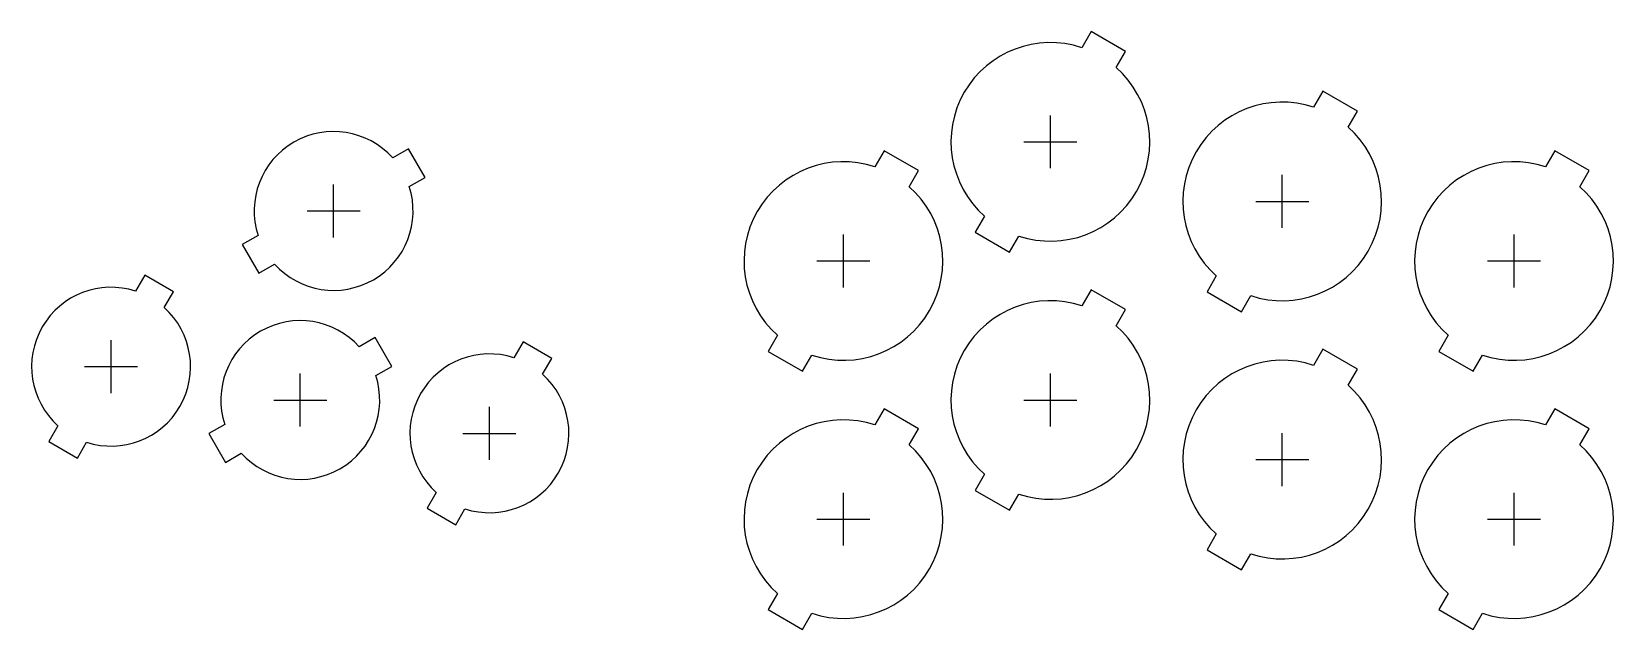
# Model space of a CAD drawing. Header units: millimetres. Extents: x -41 to 198, y -35 to 56.
import ezdxf

# ---------------------------------------------------------------- set-up
doc = ezdxf.new("R2010")
doc.units = ezdxf.units.MM
for name, color, linetype in [('BUTTONS_24', 1, 'Continuous'), ('BUTTONS_30', 5, 'Continuous'), ('REFERENCE', 8, 'Continuous')]:
    doc.layers.add(name, color=color, linetype=linetype)

msp = doc.modelspace()

# ---------------------------------------------------------------- linework, layer by layer
at = {"layer": 'BUTTONS_24'}
for points in [[(13.95, 36.59, 0.809427), (-6.38, 24.86), (-8.77, 23.47), (-6.27, 19.14), (-3.88, 20.53, 0.809427), (16.45, 32.26), (18.84, 33.64), (16.34, 37.97)], [(-24.86, 16.45, 0.809427), (-36.59, -3.88), (-37.97, -6.27), (-33.64, -8.77), (-32.26, -6.38, 0.809427), (-20.53, 13.95), (-19.14, 16.34), (-23.47, 18.84)], [(8.91, 8.03, 0.809427), (-11.41, -3.7), (-13.81, -5.08), (-11.31, -9.42), (-8.91, -8.03, 0.809427), (11.41, 3.7), (13.81, 5.08), (11.31, 9.42)], [(32.26, 6.38, 0.809427), (20.53, -13.95), (19.14, -16.34), (23.47, -18.84), (24.86, -16.45, 0.809427), (36.59, 3.88), (37.97, 6.27), (33.64, 8.77)]]:
    msp.add_lwpolyline(points, format="xyb", close=True, dxfattribs=at)
at = {"layer": 'BUTTONS_30'}
for points in [[(118, 53.23, 0.816497), (103.3, 27.77), (101.9, 25.34), (107.1, 22.34), (108.5, 24.77, 0.816497), (123.2, 50.23), (124.6, 52.66), (119.4, 55.66)], [(153, 44.23, 0.816497), (138.3, 18.77), (136.9, 16.34), (142.1, 13.34), (143.5, 15.77, 0.816497), (158.2, 41.23), (159.6, 43.66), (154.4, 46.66)], [(86.75, 35.23, 0.816497), (72.05, 9.77), (70.65, 7.34), (75.85, 4.34), (77.25, 6.77, 0.816497), (91.95, 32.23), (93.35, 34.66), (88.15, 37.66)], [(188, 35.23, 0.816497), (173.3, 9.77), (171.9, 7.34), (177.1, 4.34), (178.5, 6.77, 0.816497), (193.2, 32.23), (194.6, 34.66), (189.4, 37.66)], [(118, 14.23, 0.816497), (103.3, -11.23), (101.9, -13.66), (107.1, -16.66), (108.5, -14.23, 0.816497), (123.2, 11.23), (124.6, 13.66), (119.4, 16.66)], [(153, 5.23, 0.816497), (138.3, -20.23), (136.9, -22.66), (142.1, -25.66), (143.5, -23.23, 0.816497), (158.2, 2.23), (159.6, 4.66), (154.4, 7.66)], [(86.75, -3.77, 0.816497), (72.05, -29.23), (70.65, -31.66), (75.85, -34.66), (77.25, -32.23, 0.816497), (91.95, -6.77), (93.35, -4.34), (88.15, -1.34)], [(188, -3.77, 0.816497), (173.3, -29.23), (171.9, -31.66), (177.1, -34.66), (178.5, -32.23, 0.816497), (193.2, -6.77), (194.6, -4.34), (189.4, -1.34)]]:
    msp.add_lwpolyline(points, format="xyb", close=True, dxfattribs=at)
at = {"layer": 'REFERENCE'}
for p, q in [((113.25, 35), (113.25, 43)), ((109.25, 39), (117.25, 39)), ((148.25, 26), (148.25, 34)), ((5.04, 24.56), (5.04, 32.56)), ((144.25, 30), (152.25, 30)), ((1.04, 28.56), (9.04, 28.56)), ((82, 17), (82, 25)), ((183.25, 17), (183.25, 25)), ((78, 21), (86, 21)), ((179.25, 21), (187.25, 21)), ((-28.56, 1.04), (-28.56, 9.04)), ((-32.56, 5.04), (-24.56, 5.04)), ((0, -4), (0, 4)), ((113.25, -4), (113.25, 4)), ((-4, 0), (4, 0)), ((109.25, 0), (117.25, 0)), ((28.56, -9.04), (28.56, -1.04)), ((24.56, -5.04), (32.56, -5.04)), ((148.25, -13), (148.25, -5)), ((144.25, -9), (152.25, -9)), ((82, -22), (82, -14)), ((183.25, -22), (183.25, -14)), ((78, -18), (86, -18)), ((179.25, -18), (187.25, -18))]:
    msp.add_line(p, q, dxfattribs=at)

doc.saveas('drawing.dxf')
